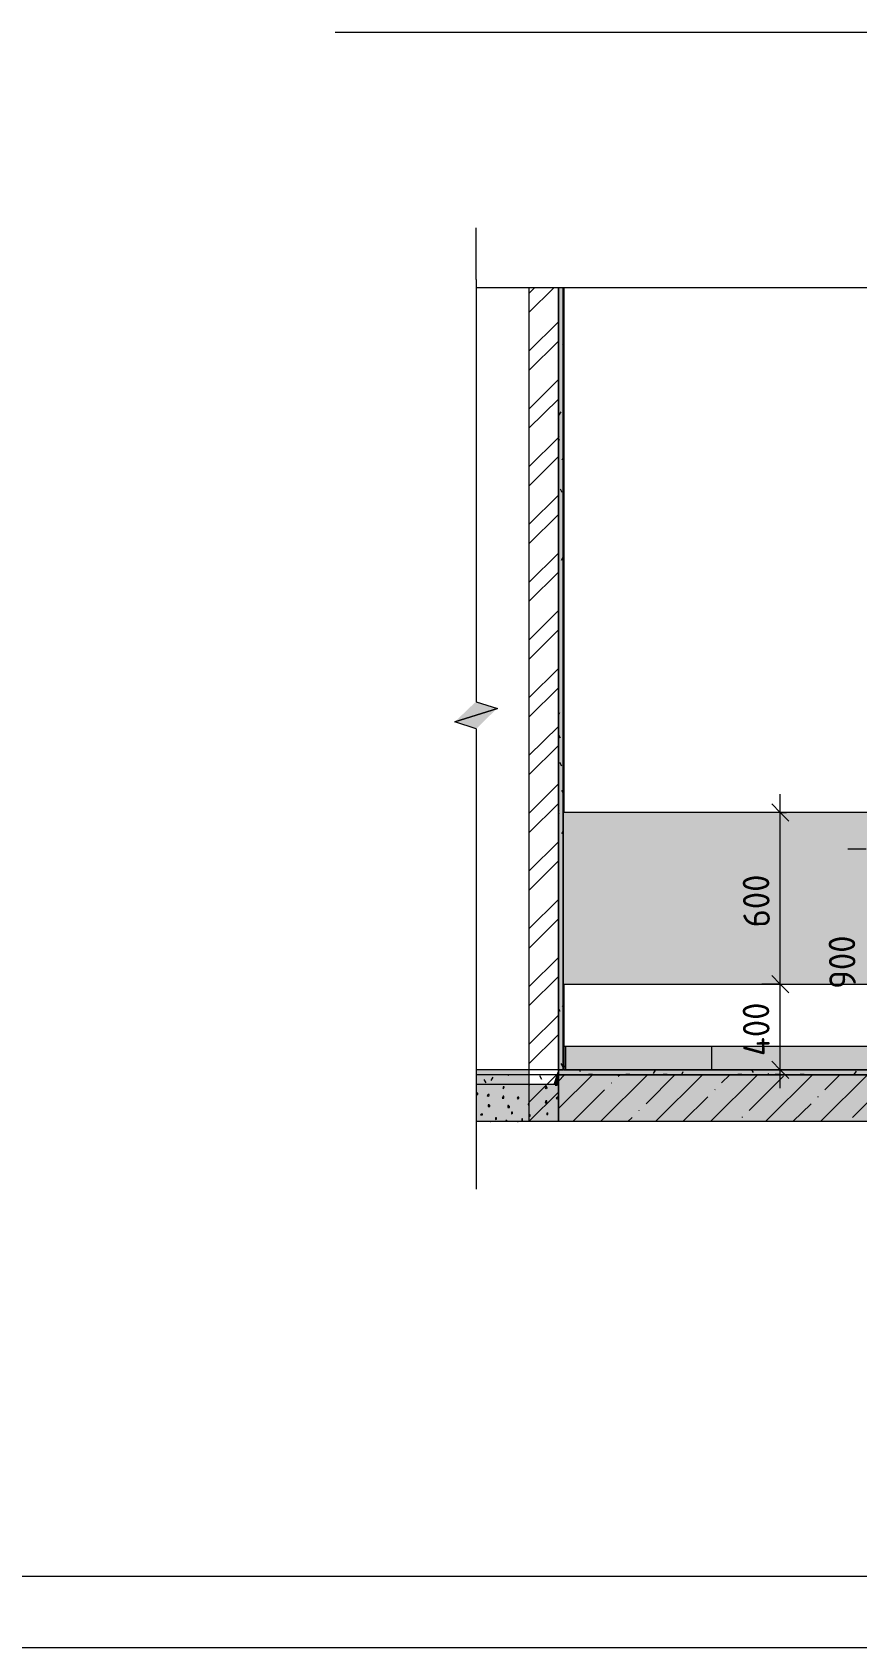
# Model space of a CAD drawing. Header units: millimetres. Extents: x 0 to 1189, y 0 to 841.
# Drawn here: x 805.1 to 862.7, y 0 to 113.1 of the extents above; entities that cross this region are included whole.
import ezdxf

# ---------------------------------------------------------------- set-up
doc = ezdxf.new("R2010")
doc.units = ezdxf.units.MM

msp = doc.modelspace()

# ---------------------------------------------------------------- hatches: boundary and pattern name
at = {"true_color": 0xe3e3e3}
h = msp.add_hatch(color=254, dxfattribs=at)
h.dxf.hatch_style = 2
h.paths.add_polyline_path([(841.850286, 95.161916), (842.195287, 95.161916), (842.195287, 40.444832), (841.850286, 40.444832)])
at = {"true_color": 0xffffff}
h = msp.add_hatch(color=7, dxfattribs=at)
h.dxf.hatch_style = 2
h.paths.add_polyline_path([(842.231287, 95.161916), (842.231287, 58.45386), (842.195287, 58.45386), (842.195287, 95.161916)])
at = {"true_color": 0x71cebe}
h = msp.add_hatch(color=123, dxfattribs=at)
h.paths.add_polyline_path([(842.195287, 46.435842), (842.195287, 58.45386), (871.405331, 58.47186), (934.637428, 89.297907), (934.673428, 89.316907), (957.003462, 89.316907), (957.003462, 77.316889), (934.328427, 77.316889), (933.202426, 76.753888), (902.273378, 61.530865), (871.641332, 46.453842)])
h.paths.add_polyline_path([(866.249323, 55.076855), (866.249323, 49.176846), (866.267323, 49.176846), (866.267323, 48.958845), (866.286323, 48.958845), (866.286323, 48.922845), (866.304324, 48.922845), (866.304324, 48.886845), (866.322324, 48.886845), (866.322324, 48.850845), (866.340324, 48.850845), (866.340324, 48.813845), (866.358324, 48.813845), (866.358324, 48.759845), (866.376324, 48.759845), (866.413324, 48.722845), (866.413324, 48.686845), (866.431324, 48.686845), (866.449324, 48.668845), (866.449324, 48.632845), (866.467324, 48.632845), (866.485324, 48.614845), (866.485324, 48.577845), (866.522324, 48.577845), (866.767324, 48.426845), (867.048325, 48.359845), (871.950332, 48.341845), (871.950332, 47.633843), (872.204333, 47.633843), (872.204333, 48.323845), (872.494333, 48.341845), (884.186351, 54.187853), (884.222351, 54.187853), (884.222351, 53.769853), (884.476351, 53.769853), (884.476351, 54.332854), (896.45837, 60.323863), (896.49437, 60.323863), (896.49437, 59.906862), (896.76737, 59.906862), (896.76737, 60.468863), (909.51139, 66.840873), (909.54739, 66.840873), (909.54739, 66.423872), (909.80139, 66.423872), (909.80139, 66.986873), (921.420408, 72.795882), (921.438408, 72.795882), (921.438408, 72.378881), (921.693408, 72.378881), (921.693408, 72.940882), (921.747408, 72.958882), (933.329426, 78.750891), (933.366426, 78.750891), (933.366426, 78.16989), (933.620426, 78.16989), (933.620426, 78.895891), (934.237427, 79.204892), (937.432432, 79.222892), (937.941433, 79.419892), (938.267433, 79.857893), (938.286433, 86.120902), (938.267433, 86.120902), (938.267433, 86.175902), (938.249433, 86.175902), (938.249433, 86.211902), (938.231433, 86.211902), (938.231433, 86.247902), (938.213433, 86.247902), (938.213433, 86.284903), (938.195433, 86.284903), (938.195433, 86.320903), (938.177433, 86.320903), (938.177433, 86.356903), (938.122433, 86.411903), (938.104433, 86.411903), (938.104433, 86.447903), (937.650433, 86.738903), (937.469432, 86.756903), (934.074427, 86.756903), (872.349333, 55.893856), (866.994325, 55.875856), (866.616324, 55.753856), (866.345324, 55.462855)])
at = {"true_color": 0xffffff}
h = msp.add_hatch(color=7, dxfattribs=at)
h.dxf.hatch_style = 2
h.paths.add_polyline_path([(834.679275, 64.82587), (836.228278, 65.31987), (837.475279, 65.715871), (837.52928, 65.733871), (837.56528, 65.733871), (837.112279, 65.27987), (837.075279, 65.26187), (836.621278, 64.80787), (836.585278, 64.78987), (836.131277, 64.335869), (836.131277, 64.317869), (836.040277, 64.335869), (834.679275, 64.78987), (834.606275, 64.80787)])
h = msp.add_hatch(color=7, dxfattribs=at)
h.dxf.hatch_style = 2
h.paths.add_polyline_path([(834.661275, 64.84387), (835.371276, 65.527871), (836.059277, 66.187872), (836.077277, 66.205872), (836.168277, 66.205872), (836.440278, 66.114872), (836.851279, 65.987872), (837.257279, 65.860871), (837.58428, 65.751871), (837.257279, 65.642871), (836.071277, 65.26987), (834.951276, 64.91687), (834.679275, 64.82587), (834.679275, 64.80787), (834.624275, 64.82587)])
h = msp.add_hatch(color=7, dxfattribs=at)
h.dxf.hatch_style = 2
h.paths.add_polyline_path([(842.195287, 40.444832), (842.195287, 46.435842), (842.231287, 46.435842), (842.231287, 40.444832)])
at = {"true_color": 0xc2b6a5}
h = msp.add_hatch(color=253, dxfattribs=at)
h.dxf.hatch_style = 2
h.paths.add_polyline_path([(842.231287, 42.078835), (842.376287, 42.078835), (842.376287, 40.444832), (842.231287, 40.444832)])
h = msp.add_hatch(color=253, dxfattribs=at)
h.dxf.hatch_style = 2
h.paths.add_polyline_path([(842.376287, 42.078835), (875.072337, 42.078835), (875.072337, 40.444832), (842.376287, 40.444832)])
at = {"true_color": 0xb2b2b2}
h = msp.add_hatch(color=253, dxfattribs=at)
h.dxf.hatch_style = 2
h.paths.add_polyline_path([(836.095277, 40.444832), (839.780283, 40.444832), (839.780283, 40.099832), (836.095277, 40.099832)])
at = {"true_color": 0x9aa69f}
h = msp.add_hatch(color=253, dxfattribs=at)
h.dxf.hatch_style = 2
h.paths.add_polyline_path([(836.095277, 40.099832), (839.780283, 40.099832), (839.780283, 39.409831), (836.095277, 39.409831)])
h = msp.add_hatch(color=253, dxfattribs=at)
h.dxf.hatch_style = 2
h.paths.add_polyline_path([(841.505286, 39.427831), (841.596286, 39.700831), (841.614286, 39.772831), (841.705286, 40.045832), (841.723286, 40.099832), (841.850286, 40.099832), (841.850286, 39.409831)])
at = {"true_color": 0xb2b2b2}
h = msp.add_hatch(color=253, dxfattribs=at)
h.dxf.hatch_style = 2
h.paths.add_polyline_path([(841.723286, 40.117832), (841.741286, 40.154832), (841.777286, 40.263832), (841.795286, 40.299832), (841.814286, 40.353832), (841.832286, 40.408832), (841.850286, 40.408832), (841.850286, 40.099832)])
at = {"true_color": 0x9aa69f}
h = msp.add_hatch(color=253, dxfattribs=at)
h.dxf.hatch_style = 2
h.paths.add_polyline_path([(841.850286, 40.444832), (870.062329, 40.444832), (870.062329, 40.099832), (841.850286, 40.099832)])
at = {"true_color": 0xbabfc5}
h = msp.add_hatch(color=9, dxfattribs=at)
h.dxf.hatch_style = 2
h.paths.add_polyline_path([(841.850286, 40.099832), (870.062329, 40.099832), (870.062329, 36.813827), (841.850286, 36.813827)])
at = {"true_color": 0xac9c7d}
h = msp.add_hatch(color=33, dxfattribs=at)
h.dxf.hatch_style = 2
h.paths.add_polyline_path([(836.095277, 39.409831), (841.850286, 39.409831), (841.850286, 36.831827), (836.095277, 36.831827)])
at = {"true_color": 0xbabfc5}
h = msp.add_hatch(color=9, dxfattribs=at)
h.dxf.hatch_style = 2
h.paths.add_polyline_path([(836.095277, 36.831827), (841.850286, 36.831827), (841.850286, 36.813827), (836.095277, 36.813827)])

# ---------------------------------------------------------------- linework, layer by layer
at = {"color": 7, "lineweight": 0}
for p, q in [((20.106931, 4.988778), (1184.111809, 4.988778)), ((1189.107153, -0.006567), (0.125554, -0.006567))]:
    msp.add_line(p, q, dxfattribs=at)
for points in [[(826.240262, 113.057943), (970.974483, 113.057943)], [(836.095277, 95.760917), (836.095277, 99.373923)], [(836.095277, 95.760917), (836.095277, 66.205872)], [(838.673281, 95.161916), (836.095277, 95.161916)], [(902.031378, 95.161916), (838.673281, 95.161916)], [(839.780283, 95.161916), (839.780283, 36.813827)], [(841.850286, 40.444832), (841.850286, 95.161916)], [(841.850286, 95.161916), (841.850286, 40.444832)], [(842.195287, 40.444832), (842.195287, 95.161916)], [(842.231287, 95.161916), (842.231287, 58.45386)], [(842.195287, 91.18591), (842.159287, 91.24091)], [(842.013286, 86.502903), (841.868286, 86.247902)], [(841.904286, 84.7229), (841.850286, 84.8139)], [(841.904286, 84.5599), (841.850286, 84.4509)], [(842.195287, 83.306898), (842.086287, 83.107898)], [(842.122287, 80.837894), (841.995286, 81.073895)], [(841.868286, 77.533889), (841.850286, 77.479889)], [(842.195287, 76.335887), (842.050286, 76.081887)], [(836.095277, 66.205872), (837.58428, 65.733871)], [(837.58428, 65.733871), (836.095277, 65.26187)], [(836.095277, 65.26187), (837.58428, 65.733871)], [(836.095277, 65.26187), (834.606275, 64.78987)], [(834.606275, 64.78987), (836.095277, 65.26187)], [(836.095277, 64.299869), (834.606275, 64.78987)], [(841.922286, 65.424871), (841.850286, 65.27987)], [(842.195287, 65.04387), (842.159287, 65.08087)], [(836.095277, 64.299869), (836.095277, 34.780824)], [(841.995286, 63.645868), (841.850286, 63.899868)], [(842.104287, 61.703865), (841.959286, 61.957865)], [(842.195287, 59.815862), (842.086287, 59.996862)], [(857.37231, 58.45386), (856.773309, 59.052861)], [(857.37231, 46.435842), (857.37231, 59.742862)], [(841.904286, 58.56286), (841.850286, 58.67186)], [(841.886286, 58.39986), (841.850286, 58.30886)], [(871.405331, 58.45386), (842.195287, 58.45386)], [(842.195287, 58.45386), (842.195287, 46.435842)], [(857.37231, 58.45386), (856.083308, 58.45386)], [(857.37231, 58.45386), (857.971311, 57.836859)], [(857.37231, 58.45386), (857.808311, 58.45386)], [(842.195287, 57.164858), (842.068286, 56.965858)], [(863.381319, 55.875856), (862.092317, 55.875856)], [(842.195287, 51.93685), (842.159287, 51.88185)], [(842.195287, 46.435842), (871.641332, 46.435842)], [(842.231287, 46.435842), (842.231287, 40.444832)], [(857.37231, 46.435842), (856.083308, 46.435842)], [(857.37231, 46.435842), (856.773309, 47.052843)], [(857.37231, 39.155831), (857.37231, 46.435842)], [(857.37231, 46.435842), (857.971311, 45.836841)], [(857.37231, 46.435842), (857.808311, 46.435842)], [(841.977286, 44.511839), (841.850286, 44.729839)], [(842.195287, 44.965839), (842.122287, 44.856839)], [(842.376287, 42.078835), (842.231287, 42.078835)], [(842.231287, 42.078835), (842.231287, 40.444832)], [(873.493335, 42.078835), (842.376287, 42.078835)], [(842.376287, 40.444832), (842.376287, 42.078835)], [(852.597303, 40.444832), (852.597303, 42.078835)], [(842.195287, 40.644833), (842.050286, 40.880833)], [(842.231287, 40.607833), (842.376287, 40.753833)], [(857.37231, 40.444832), (856.773309, 41.043833)], [(841.850286, 40.444832), (836.095277, 40.444832)], [(841.850286, 40.099832), (836.095277, 40.099832)], [(836.803278, 39.518831), (836.658278, 39.772831)], [(837.275279, 39.936832), (837.130279, 39.682831)], [(838.364281, 40.099832), (838.328281, 40.008832)], [(840.688284, 39.754831), (840.543284, 40.008832)], [(841.850286, 36.813827), (841.850286, 40.444832)], [(870.062329, 40.444832), (841.850286, 40.444832)], [(841.850286, 40.444832), (841.850286, 40.099832)], [(841.850286, 40.099832), (841.850286, 40.444832)], [(841.850286, 40.444832), (842.195287, 40.444832)], [(870.062329, 40.099832), (841.850286, 40.099832)], [(841.850286, 40.099832), (841.850286, 36.813827)], [(841.850286, 40.099832), (870.062329, 40.099832)], [(841.850286, 39.409831), (841.850286, 40.099832)], [(842.231287, 40.444832), (842.376287, 40.444832)], [(842.376287, 40.444832), (875.072337, 40.444832)], [(843.393289, 40.299832), (843.320288, 40.444832)], [(843.956289, 40.135832), (844.22829, 40.135832)], [(846.570293, 40.135832), (846.842294, 40.135832)], [(848.621297, 40.426832), (848.476296, 40.172832)], [(849.184297, 40.135832), (849.457298, 40.135832)], [(850.564299, 40.299832), (850.455299, 40.099832)], [(854.413305, 40.135832), (854.685306, 40.135832)], [(855.502307, 40.244832), (855.393307, 40.444832)], [(857.37231, 40.444832), (856.083308, 40.444832)], [(856.591309, 40.099832), (856.537309, 40.172832)], [(857.027309, 40.135832), (857.29931, 40.135832)], [(857.37231, 40.444832), (857.971311, 39.827832)], [(857.37231, 40.444832), (857.808311, 40.444832)], [(858.770312, 40.135832), (859.042312, 40.135832)], [(863.381319, 40.444832), (862.092317, 40.444832)], [(862.673318, 40.353832), (862.528318, 40.117832)], [(841.850286, 39.409831), (836.095277, 39.409831)], [(836.149277, 38.84783), (836.095277, 38.84783)], [(836.149277, 38.84783), (836.095277, 38.84783)], [(836.095277, 38.71983), (836.113277, 38.71983)], [(836.095277, 38.71983), (836.222278, 38.71983)], [(836.095277, 38.71983), (836.113277, 38.71983)], [(836.095277, 38.71983), (836.222278, 38.71983)], [(836.222278, 38.77483), (836.149277, 38.84783)], [(836.222278, 38.77483), (836.149277, 38.84783)], [(836.222278, 38.71983), (836.222278, 38.77483)], [(836.222278, 38.71983), (836.222278, 38.77483)], [(836.930279, 38.71983), (836.876279, 38.64783)], [(836.930279, 38.71983), (836.876279, 38.64783)], [(836.876279, 38.64783), (836.930279, 38.59283)], [(836.876279, 38.64783), (836.930279, 38.59283)], [(837.003279, 38.71983), (836.930279, 38.71983)], [(837.003279, 38.71983), (836.930279, 38.71983)], [(836.930279, 38.59283), (837.003279, 38.64783)], [(836.930279, 38.59283), (837.003279, 38.64783)], [(837.003279, 38.64783), (837.003279, 38.71983)], [(837.003279, 38.71983), (837.021279, 38.71983)], [(837.003279, 38.64783), (837.003279, 38.71983)], [(837.003279, 38.71983), (837.021279, 38.71983)], [(837.87428, 39.409831), (837.85628, 39.446831)], [(837.98328, 38.59283), (837.91028, 38.447829)], [(837.98328, 38.59283), (837.91028, 38.447829)], [(837.91028, 38.447829), (837.98328, 38.447829)], [(837.91028, 38.447829), (837.98328, 38.447829)], [(838.03728, 39.246831), (837.98328, 39.246831)], [(837.98328, 39.246831), (837.98328, 39.173831)], [(838.03728, 39.246831), (837.98328, 39.246831)], [(837.98328, 39.246831), (837.98328, 39.173831)], [(837.98328, 39.173831), (837.98328, 39.10183)], [(837.98328, 39.10183), (838.03728, 39.173831)], [(837.98328, 39.173831), (837.98328, 39.10183)], [(837.98328, 39.10183), (838.03728, 39.173831)], [(838.03728, 38.59283), (837.98328, 38.59283)], [(838.03728, 38.59283), (837.98328, 38.59283)], [(837.98328, 38.447829), (838.03728, 38.447829)], [(837.98328, 38.447829), (838.03728, 38.447829)], [(838.03728, 39.173831), (838.03728, 39.246831)], [(838.03728, 39.246831), (838.07428, 39.246831)], [(838.03728, 39.173831), (838.03728, 39.246831)], [(838.03728, 39.246831), (838.07428, 39.246831)], [(838.03728, 38.52083), (838.03728, 38.59283)], [(838.03728, 38.52083), (838.03728, 38.59283)], [(838.03728, 38.447829), (838.03728, 38.52083)], [(838.03728, 38.447829), (838.03728, 38.52083)], [(839.018282, 38.52083), (838.963282, 38.447829)], [(839.018282, 38.52083), (838.963282, 38.447829)], [(838.963282, 38.447829), (839.018282, 38.393829)], [(838.963282, 38.447829), (839.018282, 38.393829)], [(839.018282, 38.52083), (839.054282, 38.52083)], [(839.090282, 38.52083), (839.018282, 38.52083)], [(839.018282, 38.52083), (839.054282, 38.52083)], [(839.090282, 38.52083), (839.018282, 38.52083)], [(839.018282, 38.393829), (839.090282, 38.447829)], [(839.018282, 38.393829), (839.090282, 38.447829)], [(839.090282, 38.447829), (839.090282, 38.52083)], [(839.090282, 38.447829), (839.090282, 38.52083)], [(839.817283, 39.409831), (839.817283, 39.373831)], [(839.817283, 39.373831), (839.853283, 39.409831)], [(839.817283, 39.409831), (839.817283, 39.373831)], [(839.817283, 39.373831), (839.853283, 39.409831)], [(840.978285, 39.246831), (840.924285, 39.173831)], [(840.978285, 39.246831), (840.924285, 39.173831)], [(840.924285, 39.173831), (840.978285, 39.10183)], [(840.924285, 39.173831), (840.978285, 39.10183)], [(841.051285, 39.246831), (840.978285, 39.246831)], [(841.051285, 39.246831), (840.978285, 39.246831)], [(840.978285, 39.10183), (841.051285, 39.173831)], [(840.978285, 39.10183), (841.051285, 39.173831)], [(841.051285, 39.173831), (841.051285, 39.246831)], [(841.051285, 39.173831), (841.051285, 39.246831)], [(841.051285, 39.173831), (841.087285, 39.173831)], [(841.051285, 39.173831), (841.087285, 39.173831)], [(841.686286, 39.409831), (841.632286, 39.373831)], [(841.686286, 39.409831), (841.632286, 39.373831)], [(841.632286, 39.373831), (841.705286, 39.373831)], [(841.632286, 39.373831), (841.705286, 39.373831)], [(841.705286, 39.373831), (841.777286, 39.373831)], [(841.705286, 39.373831), (841.777286, 39.373831)], [(841.777286, 38.52083), (841.705286, 38.447829)], [(841.777286, 38.52083), (841.705286, 38.447829)], [(841.705286, 38.447829), (841.777286, 38.393829)], [(841.705286, 38.447829), (841.777286, 38.393829)], [(841.777286, 39.373831), (841.777286, 39.409831)], [(841.777286, 39.373831), (841.777286, 39.409831)], [(841.832286, 38.52083), (841.777286, 38.52083)], [(841.832286, 38.52083), (841.777286, 38.52083)], [(841.777286, 38.393829), (841.832286, 38.447829)], [(841.777286, 38.393829), (841.832286, 38.447829)], [(841.832286, 38.447829), (841.832286, 38.52083)], [(841.832286, 38.447829), (841.832286, 38.52083)], [(841.832286, 38.447829), (841.850286, 38.447829)], [(841.832286, 38.447829), (841.850286, 38.447829)], [(841.850286, 36.831827), (841.850286, 39.409831)], [(836.476278, 37.340828), (836.404278, 37.285828)], [(836.476278, 37.340828), (836.404278, 37.285828)], [(836.549278, 37.340828), (836.476278, 37.340828)], [(836.549278, 37.340828), (836.476278, 37.340828)], [(836.549278, 37.285828), (836.549278, 37.340828)], [(836.549278, 37.340828), (836.567278, 37.340828)], [(836.549278, 37.285828), (836.549278, 37.340828)], [(836.549278, 37.340828), (836.567278, 37.340828)], [(837.003279, 37.993829), (836.930279, 37.993829)], [(836.930279, 37.993829), (836.930279, 37.866829)], [(837.003279, 37.993829), (836.930279, 37.993829)], [(836.930279, 37.993829), (836.930279, 37.866829)], [(836.930279, 37.866829), (836.966279, 37.866829)], [(836.930279, 37.866829), (837.057279, 37.866829)], [(836.930279, 37.866829), (836.966279, 37.866829)], [(836.930279, 37.866829), (837.057279, 37.866829)], [(837.057279, 37.939829), (837.003279, 37.993829)], [(837.057279, 37.939829), (837.003279, 37.993829)], [(837.057279, 37.866829), (837.057279, 37.939829)], [(837.057279, 37.866829), (837.057279, 37.939829)], [(838.364281, 37.939829), (838.310281, 37.939829)], [(838.310281, 37.939829), (838.310281, 37.794828)], [(838.364281, 37.939829), (838.310281, 37.939829)], [(838.310281, 37.939829), (838.310281, 37.794828)], [(838.310281, 37.794828), (838.328281, 37.794828)], [(838.310281, 37.794828), (838.437281, 37.794828)], [(838.310281, 37.794828), (838.328281, 37.794828)], [(838.310281, 37.794828), (838.437281, 37.794828)], [(838.437281, 37.866829), (838.364281, 37.939829)], [(838.437281, 37.866829), (838.364281, 37.939829)], [(838.437281, 37.794828), (838.437281, 37.866829)], [(838.437281, 37.794828), (838.437281, 37.866829)], [(838.637281, 37.467828), (838.564281, 37.467828)], [(838.564281, 37.467828), (838.564281, 37.412828)], [(838.637281, 37.467828), (838.564281, 37.467828)], [(838.564281, 37.467828), (838.564281, 37.412828)], [(838.564281, 37.412828), (838.564281, 37.340828)], [(838.564281, 37.340828), (838.637281, 37.412828)], [(838.564281, 37.412828), (838.564281, 37.340828)], [(838.564281, 37.340828), (838.637281, 37.412828)], [(838.637281, 37.412828), (838.637281, 37.467828)], [(838.637281, 37.412828), (838.637281, 37.467828)], [(838.637281, 37.412828), (838.655281, 37.412828)], [(838.637281, 37.412828), (838.655281, 37.412828)], [(839.817283, 38.066829), (839.744283, 38.066829)], [(839.744283, 38.066829), (839.744283, 37.993829)], [(839.817283, 38.066829), (839.744283, 38.066829)], [(839.744283, 38.066829), (839.744283, 37.993829)], [(839.744283, 37.993829), (839.780283, 37.993829)], [(839.744283, 37.993829), (839.817283, 37.993829)], [(839.744283, 37.993829), (839.780283, 37.993829)], [(839.744283, 37.993829), (839.817283, 37.993829)], [(839.817283, 37.993829), (839.817283, 38.066829)], [(839.817283, 38.066829), (839.835283, 38.066829)], [(839.817283, 37.993829), (839.817283, 38.066829)], [(839.817283, 38.066829), (839.835283, 38.066829)], [(840.978285, 38.266829), (840.924285, 38.120829)], [(840.978285, 38.266829), (840.924285, 38.120829)], [(840.924285, 38.120829), (840.978285, 38.120829)], [(840.924285, 38.120829), (840.978285, 38.120829)], [(841.051285, 38.266829), (840.978285, 38.266829)], [(841.051285, 38.266829), (840.978285, 38.266829)], [(840.978285, 38.120829), (841.051285, 38.120829)], [(840.978285, 38.120829), (841.051285, 38.120829)], [(841.051285, 38.193829), (841.051285, 38.266829)], [(841.051285, 38.193829), (841.051285, 38.266829)], [(841.051285, 38.120829), (841.051285, 38.193829)], [(841.051285, 38.120829), (841.051285, 38.193829)], [(841.124285, 37.412828), (841.051285, 37.412828)], [(841.051285, 37.412828), (841.051285, 37.340828)], [(841.124285, 37.412828), (841.051285, 37.412828)], [(841.051285, 37.412828), (841.051285, 37.340828)], [(841.051285, 37.340828), (841.051285, 37.285828)], [(841.051285, 37.285828), (841.124285, 37.340828)], [(841.051285, 37.340828), (841.051285, 37.285828)], [(841.051285, 37.285828), (841.124285, 37.340828)], [(841.124285, 37.340828), (841.124285, 37.412828)], [(841.124285, 37.412828), (841.142285, 37.412828)], [(841.124285, 37.340828), (841.124285, 37.412828)], [(841.124285, 37.412828), (841.142285, 37.412828)], [(841.850286, 36.831827), (836.095277, 36.831827)], [(898.945373, 36.813827), (836.095277, 36.813827)], [(836.404278, 37.285828), (836.476278, 37.285828)], [(836.404278, 37.285828), (836.476278, 37.285828)], [(836.476278, 37.285828), (836.549278, 37.285828)], [(836.476278, 37.285828), (836.549278, 37.285828)], [(837.52928, 37.086827), (837.457279, 37.086827)], [(837.457279, 37.086827), (837.457279, 37.013827)], [(837.52928, 37.086827), (837.457279, 37.086827)], [(837.457279, 37.086827), (837.457279, 37.013827)], [(837.457279, 37.013827), (837.457279, 36.958827)], [(837.457279, 36.958827), (837.52928, 37.013827)], [(837.457279, 37.013827), (837.457279, 36.958827)], [(837.457279, 36.958827), (837.52928, 37.013827)], [(837.52928, 37.013827), (837.52928, 37.086827)], [(837.52928, 37.013827), (837.52928, 37.086827)], [(837.52928, 37.013827), (837.54728, 37.013827)], [(837.52928, 37.013827), (837.54728, 37.013827)], [(838.237281, 36.886827), (838.183281, 36.886827)], [(838.183281, 36.886827), (838.183281, 36.831827)], [(838.237281, 36.886827), (838.183281, 36.886827)], [(838.183281, 36.886827), (838.183281, 36.831827)], [(838.237281, 36.831827), (838.237281, 36.886827)], [(838.237281, 36.886827), (838.273281, 36.886827)], [(838.237281, 36.831827), (838.237281, 36.886827)], [(838.237281, 36.886827), (838.273281, 36.886827)], [(839.345282, 37.013827), (839.290282, 37.013827)], [(839.290282, 37.013827), (839.290282, 36.886827)], [(839.345282, 37.013827), (839.290282, 37.013827)], [(839.290282, 37.013827), (839.290282, 36.886827)], [(839.290282, 36.886827), (839.308282, 36.886827)], [(839.290282, 36.886827), (839.345282, 36.886827)], [(839.290282, 36.886827), (839.308282, 36.886827)], [(839.290282, 36.886827), (839.345282, 36.886827)], [(839.345282, 36.958827), (839.345282, 37.013827)], [(839.345282, 36.958827), (839.345282, 37.013827)], [(839.345282, 36.886827), (839.345282, 36.958827)], [(839.345282, 36.886827), (839.345282, 36.958827)], [(839.871283, 37.285828), (839.817283, 37.285828)], [(839.817283, 37.285828), (839.817283, 37.213828)], [(839.871283, 37.285828), (839.817283, 37.285828)], [(839.817283, 37.285828), (839.817283, 37.213828)], [(839.817283, 37.213828), (839.817283, 37.140827)], [(839.817283, 37.140827), (839.871283, 37.213828)], [(839.817283, 37.213828), (839.817283, 37.140827)], [(839.817283, 37.140827), (839.871283, 37.213828)], [(839.871283, 37.213828), (839.871283, 37.285828)], [(839.871283, 37.213828), (839.871283, 37.285828)], [(839.871283, 37.213828), (839.907283, 37.213828)], [(839.871283, 37.213828), (839.907283, 37.213828)], [(841.850286, 36.813827), (841.850286, 36.831827)], [(836.095277, 34.780824), (836.095277, 32.07582)], [(20.106931, 4.994778), (1184.111809, 4.988778)], [(20.106931, 4.994778), (1184.111809, 4.988778)]]:
    msp.add_lwpolyline(points, dxfattribs=at)
at = {"color": 33, "lineweight": 0, "true_color": 0xbf927d}
for points in [[(839.780283, 94.780915), (840.180284, 95.161916)], [(839.780283, 93.437913), (841.523286, 95.161916)], [(839.780283, 90.732909), (841.850286, 92.783912)], [(839.780283, 89.388907), (841.850286, 91.44091)], [(839.780283, 86.683903), (841.850286, 88.753906)], [(839.780283, 85.340901), (841.850286, 87.391904)], [(839.780283, 82.653897), (841.850286, 84.7049)], [(839.780283, 81.291895), (841.850286, 83.361898)], [(839.780283, 78.604891), (841.850286, 80.656894)], [(839.780283, 77.261889), (841.850286, 79.312892)], [(839.780283, 74.556885), (841.850286, 76.607888)], [(839.780283, 73.213883), (841.850286, 75.264886)], [(839.780283, 70.508878), (841.850286, 72.577882)], [(839.780283, 69.164876), (841.850286, 71.23488)], [(839.780283, 66.477872), (841.850286, 68.529875)], [(839.780283, 65.11687), (841.850286, 67.185873)], [(839.780283, 62.429866), (841.850286, 64.480869)], [(839.780283, 61.086864), (841.850286, 63.137867)], [(839.780283, 58.38186), (841.850286, 60.450863)], [(839.780283, 57.037858), (841.850286, 59.089861)], [(839.780283, 54.332854), (841.850286, 56.402857)], [(839.780283, 52.989852), (841.850286, 55.058855)], [(839.780283, 50.302848), (841.850286, 52.353851)], [(839.780283, 48.940845), (841.850286, 51.010849)], [(839.780283, 46.253841), (841.850286, 48.305844)], [(839.780283, 44.910839), (841.850286, 46.962842)], [(839.780283, 42.205835), (841.850286, 44.275838)], [(839.780283, 40.862833), (841.850286, 42.913836)], [(839.780283, 38.157829), (841.850286, 40.226832)], [(839.780283, 36.813827), (841.850286, 38.88383)]]:
    msp.add_lwpolyline(points, dxfattribs=at)
at = {"color": 8, "lineweight": 0, "true_color": 0x7f7f7f}
for points in [[(841.850286, 37.721828), (844.22829, 40.099832)], [(841.850286, 39.645831), (842.286287, 40.099832)], [(844.791291, 36.813827), (848.077296, 40.099832)], [(846.044293, 39.990832), (846.152293, 40.099832)], [(847.986296, 38.066829), (850.001299, 40.099832)], [(848.640297, 36.813827), (851.926302, 40.099832)], [(852.488302, 36.813827), (855.774307, 40.099832)], [(853.269304, 39.518831), (853.850304, 40.099832)], [(855.193307, 37.594828), (857.60831, 39.990832)], [(856.337308, 36.813827), (859.623313, 40.099832)], [(860.186314, 36.813827), (863.472319, 40.099832)], [(860.494315, 39.02883), (861.547316, 40.099832)], [(842.867288, 36.813827), (845.081291, 39.02883)], [(845.572292, 39.518831), (845.590292, 39.536831)], [(850.564299, 36.813827), (852.307302, 38.55683)], [(852.797303, 39.02883), (852.815303, 39.06483)], [(860.004314, 38.55683), (860.041314, 38.57483)], [(862.419318, 37.104827), (864.833321, 39.518831)], [(847.496295, 37.594828), (847.514295, 37.612828)], [(858.261311, 36.813827), (859.532313, 38.066829)], [(837.075279, 36.813827), (837.112279, 36.831827)], [(839.000282, 36.813827), (839.036282, 36.831827)], [(840.942285, 36.813827), (840.960285, 36.831827)], [(846.715294, 36.813827), (847.024294, 37.104827)], [(854.721306, 37.104827), (854.739306, 37.140827)]]:
    msp.add_lwpolyline(points, dxfattribs=at)

# ---------------------------------------------------------------- texts
at = {"color": 7, "char_height": 1.857435, "attachment_point": 1, "rotation": 91}
for s, insert in [('{\\fGOSTCommon|b0|i0|c0;600}', (854.802015, 50.381354)), ('{\\fGOSTCommon|b0|i0|c0;900}', (860.813362, 46.095086)), ('{\\fGOSTCommon|b0|i0|c0;400}', (854.802015, 41.374909))]:
    msp.add_mtext(s, dxfattribs=dict(at, insert=insert))

doc.saveas('drawing.dxf')
